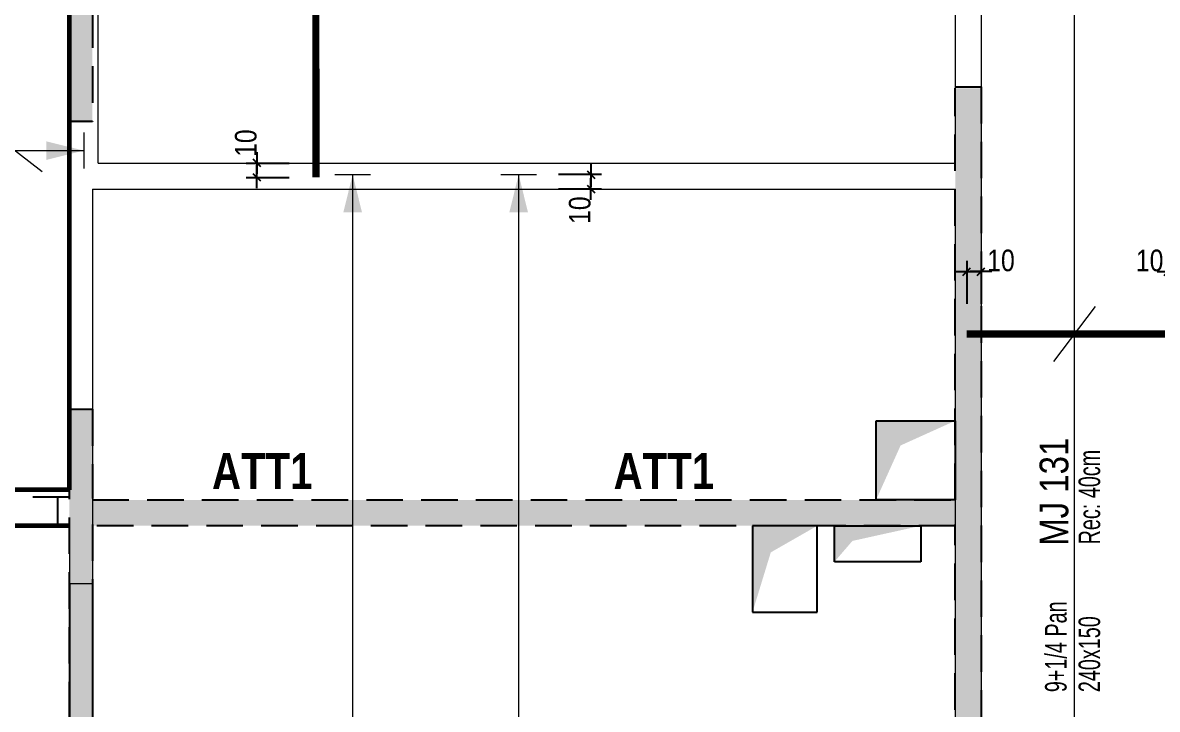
# Model space of a CAD drawing. Header units: millimetres. Extents: x 12045 to 47376, y -21493 to -16931.
# Drawn here: x 16737 to 17526, y -20393 to -19916 of the extents above; entities that cross this region are included whole.
import ezdxf
from ezdxf.enums import TextEntityAlignment as Align

# ---------------------------------------------------------------- set-up
doc = ezdxf.new("R2010")
doc.units = ezdxf.units.MM
doc.linetypes.add('CACHEX2', pattern=[19.05, 12.7, -6.35])
for name, color, linetype in [('01_ARMA_INF', 50, 'Continuous'), ('01_cote_gen', 4, 'Continuous'), ('01_linteaux', 2, 'Continuous'), ('01_murs_sup', 2, 'CACHEX2'), ('01_resv', 32, 'Continuous'), ('01_texte', 230, 'Continuous'), ('AA_COTES', 2, 'Continuous')]:
    doc.layers.add(name, color=color, linetype=linetype)
doc.layers.add('01_murs_coup', color=5, linetype='Continuous', lineweight=60)
doc.styles.add('PATIO', font='ARIALN.TTF')
doc.styles.add('STYLE2', font='ARIALN.TTF')
doc.styles.add('Titre', font='ariblk.ttf')
doc.dimstyles.new('JB50', dxfattribs={"dimscale": 0.1, "dimtxt": 150, "dimasz": 15, "dimexe": 0.1, "dimexo": 0.1, "dimgap": 0.09, "dimtad": 1, "dimdec": 1, "dimdsep": 46, "dimtxsty": 'STYLE2', "dimblk1": 'BOND_G', "dimblk2": 'BOND_D', "dimsah": 1, "dimcen": 1.5, "dimdle": 0.01, "dimse1": 1, "dimse2": 1, "dimclrd": 4, "dimclre": 2, "dimclrt": 6, "dimazin": 2, "dimtfac": 2.333333, "dimtdec": 1, "dimtix": 1, "dimtmove": 2, "dimatfit": 3, "dimldrblk": 'BOND_G', "dimfxl": 1, "dimtolj": 1, "dimtzin": 0, "dimarcsym": 0})

# ---------------------------------------------------------------- blocks, each defined once
blk = doc.blocks.new('BOND_G')
at = {"layer": 'AA_COTES', "color": 0}
for p, q in [((0, -5), (0, 15)), ((5, 0), (-5, 0)), ((1.77, 1.77), (-1.77, -1.77))]:
    blk.add_line(p, q, dxfattribs=at)
blk = doc.blocks.new('BOND_D')
at = {"layer": 'AA_COTES', "color": 0}
for p, q in [((5, 0), (-5, 0)), ((-1.77, -1.77), (1.77, 1.77)), ((0, 5), (0, -15))]:
    blk.add_line(p, q, dxfattribs=at)
blk = doc.blocks.new('*D2567')
at = {"layer": '01_cote_gen', "color": 4, "lineweight": -2, "ltscale": 0.1, "transparency": 16777216}
blk.add_line((16899.58, -20021.95), (16899.58, -20014.95), dxfattribs=at)
at = {"layer": 'Defpoints', "color": 0, "ltscale": 0.1, "transparency": 16777216}
for p in [(16899.58, -20013.45), (16940.61, -20013.45), (16940.61, -20023.45)]:
    blk.add_point(p, dxfattribs=at)
at = {"layer": '01_cote_gen', "color": 4, "lineweight": -2, "ltscale": 0.1, "transparency": 16777216, "xscale": 1.5, "yscale": 1.5, "zscale": 1.5}
for name, p, rotation in [('BOND_D', (16899.58, -20013.45), 90), ('BOND_G', (16899.58, -20023.45), 270)]:
    blk.add_blockref(name, p, dxfattribs=dict(at, rotation=rotation))
at = {"layer": '01_cote_gen', "color": 6, "ltscale": 0.1, "transparency": 16777216, "insert": (16891.91, -19999.57), "char_height": 15, "attachment_point": 5, "rotation": 90, "style": 'STYLE2'}
blk.add_mtext('\\A1;10', dxfattribs=at)
blk = doc.blocks.new('*D2568')
at = {"layer": '01_cote_gen', "color": 4, "lineweight": -2, "ltscale": 0.1, "transparency": 16777216}
blk.add_line((17131.79, -20022.95), (17131.79, -20029.95), dxfattribs=at)
at = {"layer": 'Defpoints', "color": 0, "ltscale": 0.1, "transparency": 16777216}
for p in [(17094.07, -20021.45), (17094.07, -20031.45), (17131.79, -20031.45)]:
    blk.add_point(p, dxfattribs=at)
at = {"layer": '01_cote_gen', "color": 4, "lineweight": -2, "ltscale": 0.1, "transparency": 16777216, "xscale": 1.5, "yscale": 1.5, "zscale": 1.5}
for name, p, rotation in [('BOND_G', (17131.79, -20021.45), 90), ('BOND_D', (17131.79, -20031.45), 270)]:
    blk.add_blockref(name, p, dxfattribs=dict(at, rotation=rotation))
at = {"layer": '01_cote_gen', "color": 6, "ltscale": 0.1, "transparency": 16777216, "insert": (17124.12, -20046.14), "char_height": 15, "attachment_point": 5, "rotation": 90, "style": 'STYLE2'}
blk.add_mtext('\\A1;10', dxfattribs=at)
blk = doc.blocks.new('*D2593')
at = {"layer": '01_cote_gen', "color": 4, "lineweight": -2, "ltscale": 0.1, "transparency": 16777216}
blk.add_line((17394.65, -20088.82), (17401.65, -20088.82), dxfattribs=at)
at = {"layer": 'Defpoints', "color": 0, "ltscale": 0.1, "transparency": 16777216}
for p in [(17403.15, -20088.82), (17393.15, -20132.19), (17403.15, -20132.19)]:
    blk.add_point(p, dxfattribs=at)
at = {"layer": '01_cote_gen', "color": 4, "lineweight": -2, "ltscale": 0.1, "transparency": 16777216, "xscale": 1.5, "yscale": 1.5, "zscale": 1.5, "rotation": 180}
blk.add_blockref('BOND_G', (17393.15, -20088.82), dxfattribs=at)
at = {"layer": '01_cote_gen', "color": 4, "lineweight": -2, "ltscale": 0.1, "transparency": 16777216, "xscale": 1.5, "yscale": 1.5, "zscale": 1.5}
blk.add_blockref('BOND_D', (17403.15, -20088.82), dxfattribs=at)
at = {"layer": '01_cote_gen', "color": 6, "ltscale": 0.1, "transparency": 16777216, "insert": (17416.99, -20081.16), "char_height": 15, "attachment_point": 5, "style": 'STYLE2'}
blk.add_mtext('\\A1;10', dxfattribs=at)
blk = doc.blocks.new('*D2594')
at = {"layer": '01_cote_gen', "color": 4, "lineweight": -2, "ltscale": 0.1, "transparency": 16777216}
blk.add_line((17534.65, -20088.82), (17541.65, -20088.82), dxfattribs=at)
at = {"layer": 'Defpoints', "color": 0, "ltscale": 0.1, "transparency": 16777216}
for p in [(17543.15, -20088.82), (17533.15, -20132.12), (17543.15, -20132.12)]:
    blk.add_point(p, dxfattribs=at)
at = {"layer": '01_cote_gen', "color": 4, "lineweight": -2, "ltscale": 0.1, "transparency": 16777216, "xscale": 1.5, "yscale": 1.5, "zscale": 1.5, "rotation": 180}
blk.add_blockref('BOND_G', (17533.15, -20088.82), dxfattribs=at)
at = {"layer": '01_cote_gen', "color": 4, "lineweight": -2, "ltscale": 0.1, "transparency": 16777216, "xscale": 1.5, "yscale": 1.5, "zscale": 1.5}
blk.add_blockref('BOND_D', (17543.15, -20088.82), dxfattribs=at)
at = {"layer": '01_cote_gen', "color": 6, "ltscale": 0.1, "transparency": 16777216, "insert": (17520.38, -20081.16), "char_height": 15, "attachment_point": 5, "style": 'STYLE2'}
blk.add_mtext('\\A1;10', dxfattribs=at)

msp = doc.modelspace()

# ---------------------------------------------------------------- hatches: boundary and pattern name
at = {"layer": '01_murs_sup'}
h = msp.add_hatch(dxfattribs=at)
h.set_pattern_fill('DASH', color=256, scale=2.5, angle=135)
h.set_pattern_definition([(135, (-686.1325, 3997.231), (-11.2253202, 9e-16), [7.9375, -7.9375])])
h.paths.add_polyline_path([(17882.15, -18608.44), (17682.15, -18608.44), (17682.15, -18624.44), (17882.15, -18624.44)])
h.paths.add_polyline_path([(17797.15, -19398.43), (17812.15, -19398.43), (17812.15, -19380.43), (17714.15, -19380.43), (17714.15, -19398.43), (17777.15, -19398.43), (17777.15, -19561.43), (17552.15, -19561.43), (17552.15, -19398.43), (17612.15, -19398.43), (17612.15, -19380.43), (17532.15, -19380.43), (17532.15, -19801.42), (17758.11, -19801.42), (17758.11, -19966.42), (17533.15, -19966.42), (17533.15, -20150.42), (17551.15, -20150.42), (17551.15, -19986.42), (17778.11, -19986.42), (17778.11, -19758.43), (18137.15, -19758.43), (18137.15, -20031.44), (18153.15, -20031.44), (18153.15, -19380.43), (17914.15, -19380.43), (17914.15, -19398.43), (18137.15, -19398.43), (18137.15, -19738.43), (17797.15, -19738.43)])
h.paths.add_polyline_path([(17777.15, -19581.43), (17777.15, -19671.43), (17552.15, -19671.43), (17552.15, -19581.43)], flags=16)
h.paths.add_polyline_path([(17777.15, -19691.43), (17777.15, -19738.43), (17758.11, -19738.43), (17758.11, -19781.42), (17552.15, -19781.42), (17552.15, -19691.43)], flags=16)
h.paths.add_polyline_path([(17551.15, -20252.42), (17533.15, -20252.42), (17533.15, -20452.45), (17528.15, -20452.45), (17528.15, -20470.45), (17533.15, -20470.45), (17533.15, -20861.43), (17302.15, -20861.43), (17302.15, -20879.43), (17533.15, -20879.43), (17533.15, -21037.44), (17773.15, -21037.44), (17773.15, -21301.44), (17148.15, -21301.44), (17148.15, -21021.44), (17110.15, -21021.44), (17110.15, -21037.44), (17132.15, -21037.44), (17132.15, -21301.44), (17071.15, -21301.44), (17071.15, -21317.44), (17851.15, -21317.44), (17851.15, -21301.44), (17789.15, -21301.44), (17789.15, -21037.44), (17807.15, -21037.44), (17807.15, -21021.44), (17551.15, -21021.44)])
h.paths.add_polyline_path([(18153.15, -20131.44), (18137.15, -20131.44), (18137.15, -20375.44), (18153.15, -20375.44)])
h.paths.add_polyline_path([(18153.15, -20475.44), (18137.15, -20475.44), (18137.15, -20675.44), (18153.15, -20675.44)])
h.paths.add_polyline_path([(18153.15, -20775.44), (18137.15, -20775.44), (18137.15, -21021.44), (18107.15, -21021.44), (18107.15, -21037.44), (18153.15, -21037.44)])
h.paths.add_polyline_path([(17426.15, -20452.45), (17403.15, -20452.45), (17403.15, -19961.44), (17385.15, -19961.44), (17385.18, -20247.45), (16785.18, -20247.45), (16785.15, -20185.44), (16769.15, -20185.44), (16769.15, -20575.47), (16785.15, -20575.47), (16785.18, -20265.45), (17385.18, -20265.45), (17385.15, -20470.45), (17426.15, -20470.45)])
h.paths.add_polyline_path([(16785.15, -19680.44), (16769.15, -19680.44), (16769.15, -19985.44), (16785.15, -19985.44)])
h.paths.add_polyline_path([(17403.15, -19371.45), (17385.15, -19371.45), (17385.15, -19435.44), (16785.15, -19435.44), (16785.15, -19180.44), (16769.15, -19180.44), (16769.15, -19580.44), (16785.15, -19580.44), (16785.15, -19453.44), (17385.15, -19453.44), (17385.15, -19859.44), (17403.15, -19859.44)])
h.paths.add_polyline_path([(16785.15, -18980.44), (16769.15, -18980.44), (16769.15, -19080.44), (16785.15, -19080.44)])
h.paths.add_polyline_path([(16785.15, -18624.44), (16882.15, -18624.44), (16882.15, -18608.44), (16769.15, -18608.44), (16769.15, -18880.44), (16785.15, -18880.44)])
h.paths.add_polyline_path([(17182.15, -18608.44), (17082.15, -18608.44), (17082.15, -18624.44), (17182.15, -18624.44)])
h.paths.add_polyline_path([(16785.15, -20576.44), (16769.15, -20576.44), (16769.15, -20781.44), (16785.15, -20781.44)])
h.paths.add_polyline_path([(16785.13, -20780.47), (16785.13, -20880.47), (16769.15, -20880.47), (16769.15, -21037.44), (16810.15, -21037.44), (16810.15, -21021.44), (16785.15, -21021.44), (16785.15, -20780.47)])
h.paths.add_polyline_path([(17403.15, -18503.64), (17385.15, -18503.64), (17385.15, -18608.44), (17282.15, -18608.44), (17282.15, -18624.44), (17385.15, -18624.44), (17385.15, -19269.45), (17403.15, -19269.45), (17403.15, -19235.45), (17776.15, -19235.45), (17776.15, -19217.42), (17403.15, -19217.45), (17403.15, -18624.44), (17482.15, -18624.44), (17482.15, -18608.44), (17403.15, -18608.44)])
h.paths.add_polyline_path([(18153.15, -18453.64), (18153.15, -18453.64), (18153.15, -18408.42), (18153.15, -18408.42)])
h.paths.add_polyline_path([(18137.15, -18485.5), (18137.15, -18494.57), (18137.15, -18453.64), (18137.15, -18480.65), (18137.15, -18503.64), (18137.15, -18485.5), (18137.15, -18608.44), (17982.15, -18608.44), (17982.15, -18624.44), (18137.15, -18624.44), (18137.15, -19217.44), (17878.15, -19217.44), (17878.15, -19235.44), (18153.15, -19235.43), (18153.15, -18503.64), (18137.15, -18503.64)])
h = msp.add_hatch(dxfattribs=at)
h.set_pattern_fill('DASH', color=256, scale=2.5, angle=135)
h.set_pattern_definition([(135, (-686.1325, 3997.231), (-11.2253202, 9e-16), [7.9375, -7.9375])])
h.paths.add_polyline_path([(17882.15, -18608.44), (17682.15, -18608.44), (17682.15, -18624.44), (17882.15, -18624.44)])
h.paths.add_polyline_path([(17797.15, -19398.43), (17812.15, -19398.43), (17812.15, -19380.43), (17714.15, -19380.43), (17714.15, -19398.43), (17777.15, -19398.43), (17777.15, -19561.43), (17552.15, -19561.43), (17552.15, -19398.43), (17612.15, -19398.43), (17612.15, -19380.43), (17532.15, -19380.43), (17532.15, -19801.42), (17758.11, -19801.42), (17758.11, -19966.42), (17533.15, -19966.42), (17533.15, -20150.42), (17551.15, -20150.42), (17551.15, -19986.42), (17778.11, -19986.42), (17778.11, -19758.43), (18137.15, -19758.43), (18137.15, -20031.44), (18153.15, -20031.44), (18153.15, -19380.43), (17914.15, -19380.43), (17914.15, -19398.43), (18137.15, -19398.43), (18137.15, -19738.43), (17797.15, -19738.43)])
h.paths.add_polyline_path([(17777.15, -19581.43), (17777.15, -19671.43), (17552.15, -19671.43), (17552.15, -19581.43)], flags=16)
h.paths.add_polyline_path([(17777.15, -19691.43), (17777.15, -19738.43), (17758.11, -19738.43), (17758.11, -19781.42), (17552.15, -19781.42), (17552.15, -19691.43)], flags=16)
h.paths.add_polyline_path([(17551.15, -20252.42), (17533.15, -20252.42), (17533.15, -20452.45), (17528.15, -20452.45), (17528.15, -20470.45), (17533.15, -20470.45), (17533.15, -20861.43), (17302.15, -20861.43), (17302.15, -20879.43), (17533.15, -20879.43), (17533.15, -21037.44), (17773.15, -21037.44), (17773.15, -21301.44), (17148.15, -21301.44), (17148.15, -21021.44), (17110.15, -21021.44), (17110.15, -21037.44), (17132.15, -21037.44), (17132.15, -21301.44), (17071.15, -21301.44), (17071.15, -21317.44), (17851.15, -21317.44), (17851.15, -21301.44), (17789.15, -21301.44), (17789.15, -21037.44), (17807.15, -21037.44), (17807.15, -21021.44), (17551.15, -21021.44)])
h.paths.add_polyline_path([(18153.15, -20131.44), (18137.15, -20131.44), (18137.15, -20375.44), (18153.15, -20375.44)])
h.paths.add_polyline_path([(18153.15, -20475.44), (18137.15, -20475.44), (18137.15, -20675.44), (18153.15, -20675.44)])
h.paths.add_polyline_path([(18153.15, -20775.44), (18137.15, -20775.44), (18137.15, -21021.44), (18107.15, -21021.44), (18107.15, -21037.44), (18153.15, -21037.44)])
h.paths.add_polyline_path([(17426.15, -20452.45), (17403.15, -20452.45), (17403.15, -19961.44), (17385.15, -19961.44), (17385.18, -20247.45), (16785.18, -20247.45), (16785.15, -20185.44), (16769.15, -20185.44), (16769.15, -20575.47), (16785.15, -20575.47), (16785.18, -20265.45), (17385.18, -20265.45), (17385.15, -20470.45), (17426.15, -20470.45)])
h.paths.add_polyline_path([(16785.15, -19680.44), (16769.15, -19680.44), (16769.15, -19985.44), (16785.15, -19985.44)])
h.paths.add_polyline_path([(17403.15, -19371.45), (17385.15, -19371.45), (17385.15, -19435.44), (16785.15, -19435.44), (16785.15, -19180.44), (16769.15, -19180.44), (16769.15, -19580.44), (16785.15, -19580.44), (16785.15, -19453.44), (17385.15, -19453.44), (17385.15, -19859.44), (17403.15, -19859.44)])
h.paths.add_polyline_path([(16785.15, -18980.44), (16769.15, -18980.44), (16769.15, -19080.44), (16785.15, -19080.44)])
h.paths.add_polyline_path([(16785.15, -18624.44), (16882.15, -18624.44), (16882.15, -18608.44), (16769.15, -18608.44), (16769.15, -18880.44), (16785.15, -18880.44)])
h.paths.add_polyline_path([(17182.15, -18608.44), (17082.15, -18608.44), (17082.15, -18624.44), (17182.15, -18624.44)])
h.paths.add_polyline_path([(16785.15, -20576.44), (16769.15, -20576.44), (16769.15, -20781.44), (16785.15, -20781.44)])
h.paths.add_polyline_path([(16785.13, -20780.47), (16785.13, -20880.47), (16769.15, -20880.47), (16769.15, -21037.44), (16810.15, -21037.44), (16810.15, -21021.44), (16785.15, -21021.44), (16785.15, -20780.47)])
h.paths.add_polyline_path([(17403.15, -18503.64), (17385.15, -18503.64), (17385.15, -18608.44), (17282.15, -18608.44), (17282.15, -18624.44), (17385.15, -18624.44), (17385.15, -19269.45), (17403.15, -19269.45), (17403.15, -19235.45), (17776.15, -19235.45), (17776.15, -19217.42), (17403.15, -19217.45), (17403.15, -18624.44), (17482.15, -18624.44), (17482.15, -18608.44), (17403.15, -18608.44)])

# ---------------------------------------------------------------- linework, layer by layer
at = {"layer": '01_ARMA_INF', "linetype": 'Continuous', "lineweight": 0, "const_width": 5, "flags": 128}
for points in [[(16940.54, -19747.45), (16940.61, -20023.45)], [(17393.15, -20132.19), (17543.15, -20132.12)]]:
    msp.add_lwpolyline(points, dxfattribs=at)
at = {"layer": '01_linteaux'}
for p, q in [((16769.13, -20305.45), (16769.13, -20405.45)), ((16785.13, -20305.45), (16785.13, -20405.45))]:
    msp.add_line(p, q, dxfattribs=at)
at = {"layer": '01_murs_coup'}
for p, q in [((16769.13, -20240.45), (16769.13, -19737.45)), ((16769.13, -20240.45), (16509.63, -20240.45)), ((16769.13, -20240.45), (16509.63, -20240.45)), ((16769.13, -20265.45), (16141.66, -20265.45)), ((16769.13, -20265.45), (16141.66, -20265.45))]:
    msp.add_line(p, q, dxfattribs=at)
at = {"layer": '01_murs_coup', "linetype": 'Continuous', "lineweight": 18}
for p, q in [((16789.13, -20013.45), (16789.13, -19757.45)), ((17385.15, -19895.45), (17385.15, -20013.45)), ((17403.15, -19895.45), (17403.15, -20499.44)), ((16789.13, -20013.45), (17385.29, -20013.45)), ((16785.13, -20031.45), (16785.13, -20305.45)), ((16785.13, -20031.45), (17385.29, -20031.45)), ((17385.15, -20031.45), (17385.15, -20499.44)), ((16769.13, -20265.45), (16769.13, -20305.45)), ((16769.13, -20305.45), (16785.13, -20305.45))]:
    msp.add_line(p, q, dxfattribs=at)
at = {"layer": '01_murs_sup', "ltscale": 2}
for p, q in [((16769.15, -19984.47), (16769.15, -19679.47)), ((16769.15, -19984.47), (16769.15, -19679.47)), ((16785.15, -19679.47), (16785.15, -19984.47)), ((16785.15, -19679.47), (16785.15, -19984.47)), ((17385.15, -19960.46), (17403.15, -19960.46)), ((17385.15, -19960.46), (17403.15, -19960.46)), ((17403.15, -19960.46), (17403.15, -20451.47)), ((17403.15, -19960.46), (17403.15, -20451.47)), ((17385.18, -20247.51), (17385.15, -19961.5)), ((17385.18, -20247.51), (17385.15, -19961.5)), ((16785.15, -19984.47), (16769.15, -19984.47)), ((16785.15, -19984.47), (16769.15, -19984.47)), ((16769.15, -20475.47), (16769.15, -20184.47)), ((16769.15, -20184.47), (16785.15, -20184.47)), ((16769.15, -20475.47), (16769.15, -20184.47)), ((16769.15, -20184.47), (16785.15, -20184.47)), ((16785.15, -20184.47), (16785.18, -20246.47)), ((16785.15, -20184.47), (16785.18, -20246.47)), ((16769.15, -20245.45), (16461.15, -20245.45)), ((16769.15, -20245.45), (16461.15, -20245.45)), ((16761.15, -20265.45), (16761.15, -20245.45)), ((16761.15, -20265.45), (16761.15, -20245.45)), ((16785.18, -20247.45), (17385.18, -20247.45)), ((16785.18, -20247.45), (17385.18, -20247.45)), ((16785.18, -20264.47), (16785.15, -20475.47)), ((16785.18, -20264.47), (16785.15, -20475.47)), ((17385.18, -20265.45), (16785.18, -20265.45)), ((17385.18, -20265.45), (16785.18, -20265.45)), ((17385.15, -20469.47), (17385.18, -20264.47)), ((17385.15, -20469.47), (17385.18, -20264.47))]:
    msp.add_line(p, q, dxfattribs=at)
at = {"layer": '01_resv'}
for p, q in [((17330.12, -20192.45), (17385.15, -20192.45)), ((17330.12, -20247.45), (17330.12, -20192.45)), ((17385.15, -20192.45), (17385.11, -20247.45)), ((17385.11, -20247.45), (17330.12, -20247.45)), ((17289.16, -20265.45), (17244.19, -20265.35)), ((17244.19, -20265.35), (17244.19, -20325.45)), ((17289.16, -20265.35), (17244.19, -20265.45)), ((17289.16, -20325.45), (17289.16, -20265.35)), ((17289.16, -20290.43), (17289.16, -20265.45)), ((17301.16, -20290.45), (17301.17, -20265.36)), ((17301.17, -20265.36), (17361.16, -20265.45)), ((17361.16, -20265.45), (17361.13, -20290.43)), ((17361.13, -20290.43), (17301.16, -20290.45)), ((17244.19, -20325.45), (17289.16, -20325.45))]:
    msp.add_line(p, q, dxfattribs=at)
for points in [[(17330.12, -20247.45), (17330.12, -20192.45), (17347.17, -20209.61)], [(17330.12, -20192.45), (17385.15, -20192.48), (17347.17, -20209.61)], [(17244.19, -20325.45), (17244.19, -20265.45), (17256.91, -20283.9)], [(17244.19, -20265.45), (17289.16, -20265.45), (17256.91, -20283.9)], [(17301.16, -20290.45), (17301.16, -20290.45), (17301.2, -20265.36), (17313.66, -20275.94)], [(17301.2, -20265.36), (17361.16, -20265.45), (17313.66, -20275.94)]]:
    msp.add_solid(points, dxfattribs=at)
at = {"layer": '01_texte', "linetype": 'Continuous', "lineweight": 0}
for p, q in [((17468.15, -21186.45), (17468.15, -19379.45)), ((16712.2, -19990.27), (16750.27, -20019.28)), ((16779.15, -19992.29), (16779.15, -20017.25)), ((16499.64, -20004.77), (16779.15, -20004.77)), ((16953.68, -20021.45), (16978.64, -20021.45)), ((16966.16, -21186.45), (16966.16, -20021.45)), ((17069.11, -20021.45), (17094.07, -20021.45)), ((17081.59, -21186.45), (17081.59, -20021.45)), ((17453.64, -20151.19), (17482.65, -20113.12))]:
    msp.add_line(p, q, dxfattribs=at)
for points in [[(16779.15, -20004.77), (16753.05, -19998.31), (16753.05, -20004.77)], [(16779.15, -20004.77), (16753.05, -20011.23), (16753.05, -20004.77)], [(16966.16, -20021.45), (16959.7, -20047.54), (16966.16, -20047.54)], [(16966.16, -20021.45), (16972.62, -20047.54), (16966.16, -20047.54)], [(17081.59, -20021.45), (17075.13, -20047.54), (17081.59, -20047.54)], [(17081.59, -20021.45), (17088.05, -20047.54), (17081.59, -20047.54)]]:
    msp.add_solid(points, dxfattribs=at)

# ---------------------------------------------------------------- texts
at = {"layer": '01_texte', "ltscale": 5, "style": 'PATIO'}
msp.add_text('MJ 131', height=20, rotation=90, dxfattribs=at).set_placement((17463.82, -20279.34))
at = {"layer": '01_texte', "ltscale": 5, "style": 'PATIO', "width": 0.8}
for s, p in [('Rec: 40cm', (17485.94, -20278.35)), ('9+1/4 Pan', (17462.61, -20381.02)), ('240x150', (17485.94, -20381.02))]:
    msp.add_text(s, height=15, rotation=90, dxfattribs=at).set_placement(p)
at = {"layer": '01_texte', "style": 'Titre', "width": 0.7}
for p in [(16903.31, -20247.45), (17182.57, -20247.45)]:
    msp.add_text('ATT1', height=25, rotation=0, dxfattribs=at).set_placement(p, align=Align.BOTTOM_CENTER)

# ---------------------------------------------------------------- dimensions: what is measured, and where the dimension line sits
at = {"layer": '01_cote_gen', "ltscale": 0.1}
for base, p1, p2, picture, middle in [((16899.58, -20013.45), (16940.61, -20023.45), (16940.61, -20013.45), '*D2567', (16891.91, -19999.57)), ((17131.79, -20031.45), (17094.07, -20021.45), (17094.07, -20031.45), '*D2568', (17124.12, -20046.14))]:
    dim = msp.add_linear_dim(base=base, p1=p1, p2=p2, angle=90, dimstyle='JB50', dxfattribs=at)
    dim.commit()
    dim.dimension.update_dxf_attribs({"geometry": picture, "text_midpoint": middle, "dimtype": 160})
for base, p1, p2, picture, middle in [((17403.15, -20088.82), (17393.15, -20132.19), (17403.15, -20132.19), '*D2593', (17416.99, -20081.16)), ((17543.15, -20088.82), (17533.15, -20132.12), (17543.15, -20132.12), '*D2594', (17520.38, -20081.16))]:
    dim = msp.add_linear_dim(base=base, p1=p1, p2=p2, dimstyle='JB50', dxfattribs=at)
    dim.commit()
    dim.dimension.update_dxf_attribs({"geometry": picture, "text_midpoint": middle, "dimtype": 160})

doc.saveas('drawing.dxf')
